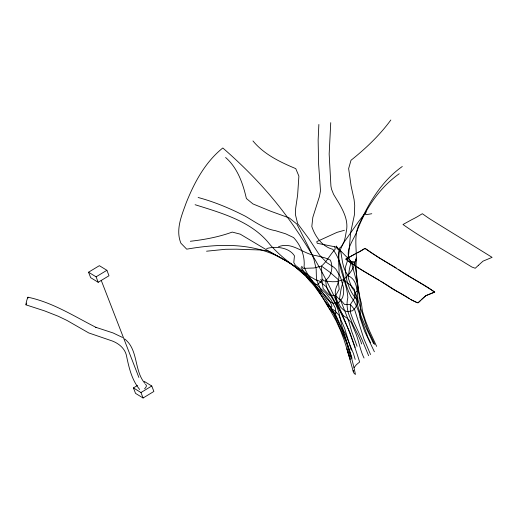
<?xml version="1.0" encoding="UTF-8"?>
<svg xmlns="http://www.w3.org/2000/svg" width="518" height="518" viewBox="0 0 518 518"><rect width="100%" height="100%" fill="white"/><g stroke="black" fill="none" stroke-linecap="round" stroke-linejoin="round"><path stroke-width="0.78" d="M355.613 259.168C355.147 267.288 349.469 274.404 343.583 279.616L341.122 288.914L339.51 298.595L344.502 304.454L350.375 304.435L354.603 309.615L363.824 338.63L370.551 354.552M356.112 257.983L356.203 260.399L355.613 261.221L354.474 261.843L351.178 261.577L340.714 250.906L337.121 248.763L336.551 245.998M318.868 124.469L318.143 140.087L318.57 163.565L320.506 190.799L319.457 196.439L312.82 217.379L311.817 226.534C315.132 236.512 322.099 246.549 332.796 249.307C343.499 263.086 342.761 282.148 351.359 297.19C355.931 303.328 358.339 310.677 360.826 317.838L367.948 337.367L370.519 342.638M330.743 122.669L329.163 154.04L330.924 186.111L331.507 189.128L333.553 194.295L338.707 202.752C343.531 211.202 348.31 220.435 346.49 230.51C345.13 236.694 345.04 244.269 339.322 248.316C336.033 265.307 346.859 280.911 347.831 297.727C345.985 305.076 347.623 312.568 350.841 319.353C353.645 327.913 359.181 335.301 361.655 343.978M354.131 367.592L356.332 364.75L359.621 362.024C344.755 313.597 322.416 267.456 293.564 225.816A150.893 54.319 56.2 0 0 277.37 204.183C261.02 183.767 242.521 165.145 222.798 147.98C205.206 162.108 194.321 182.44 186.117 203.062C181.572 215.689 175.408 229.908 180.905 243.207L186.713 249.171C211.376 244.878 237.212 243.123 261.571 250.09A150.867 124.275 -58.5 0 1 282.504 258.709C324.449 282.09 346.231 329.183 355.445 374.462L354.403 373.64A17.359 8.34 -21.2 0 1 353.224 370.299M390.837 120.008C379.636 135.334 365.812 148.452 351.016 160.256L348.633 168.577L351.1 185.884L354.053 199.398L354.713 205.368L354.396 214.931L350.667 232.478L348.782 253.574L347.228 261.512L345.176 267.91L346.315 278.011C348.148 285.917 351.236 293.894 357.103 299.708M420.836 300.252L418.201 302.726L416.278 302.311L410.521 299.346M421.361 299.669L425.692 295.817L434.803 292.016C414.135 279.124 393.143 266.543 372.487 253.535A529.493 254.273 -21.2 0 1 366.867 249.65L365.041 248.368L359.842 251.495A71.801 34.479 -21.2 0 1 358.003 252.499A47.662 22.889 -21.2 0 1 354.888 254.092M402.292 166.498C382.634 180.406 369.826 200.99 360.055 222.513C353.464 234.084 356.649 247.785 356.371 260.412C354.862 275.615 359.071 290.475 360.522 305.497L359.893 317.269L364.568 331.131L374.378 351.774M399.255 173.718C379.448 187.84 365.604 208.424 357.051 230.957L356.954 231.183C353.464 240.689 343.635 251.308 350.718 261.46L353.354 262.885L354.675 262.71C357.472 276.029 357.569 290.106 361.422 303.36L362.445 311.201L365.54 320.869L369.489 330.86L376.644 346.387M88.539 272.209L99.352 265.676L106.889 270.292L109 275.744L98.193 282.284L90.656 277.667L88.539 272.209L96.083 276.826L98.193 282.284M96.083 276.826L106.889 270.292M144.231 381.384L151.768 386.001L153.885 391.453L143.078 397.992L135.541 393.376L133.424 387.917L137.477 385.47M133.424 387.917L140.961 392.534L151.768 386.001M357.679 252.667L358.942 251.988A63.546 30.517 -21.2 0 0 360.683 251.023L364.776 248.536L365.954 249.009L379.299 257.99L396.179 267.89M354.577 254.247L345.992 258.994L348.394 261.156L358.139 267.767A381.533 183.223 -21.2 0 0 364.05 271.432L379.7 280.588M355.18 253.949L345.7 259.168C360.942 270.519 378.121 279.085 393.933 289.426L411.752 300.142L417.942 302.913L425.42 295.985A7.925 3.807 -21.2 0 1 427.227 295.053L434.518 292.165C423.42 283.365 409.738 277.978 398.316 269.386M266.647 248.543C275.693 245.933 289.173 247.384 294.451 255.84L293.79 262.594L295.461 265.384L310.198 276.599L315.935 279.96L319.418 281.073L326.327 286.849L330.4 293.415L338.196 308.132L343.538 315.773L347.274 318.279L351.236 322.5L355.044 331.572C358.825 340.119 359.868 349.631 364.037 358.029M278.522 246.743C292.43 241.226 303.101 254.286 316.213 255.659L324.922 257.867L330.342 260.088C333.365 266.634 331.773 275.57 325.951 280.083C324.98 290.579 333.974 298.769 337.38 308.255C340.883 316.414 340.067 325.369 345.059 333.093L353.483 353.632L355.18 359.369M344.425 230.27L336.94 232.381L316.763 241.628L317.191 243.279L337.095 247.228L339.549 250.207C336.978 261.661 341.168 273.517 337.425 284.796C334.654 289.562 334.609 295.279 336.959 300.239L340.702 307.239L344.036 310.366L347.261 311.732L352.434 310.8C359.473 305.575 358.08 295.849 356.617 288.351C355.918 283.003 353.574 278.315 348.62 275.99C342.094 268.913 342.45 258.586 340.345 249.728L343.078 243.609L358.417 221.834L366.155 211.758L365.358 214.245L366.252 214.659L371.782 213.727M190.346 241.271C204.584 239.633 218.751 236.998 232.252 232.09L240.222 234.149L268.602 251.081L288.558 262.205L294.593 266.394L306.229 276.593L314.646 286.376L320.04 293.907C324.954 300.291 327.635 308.527 334.181 313.571L335.929 313.448L335.321 308.061L330.97 299.682L325.9 293.266L303.153 272.844L296.756 267.722L289.84 262.989L270.053 251.929L267.45 250.835L261.525 250.019L236.499 249.19L225.641 249.281L206.552 251.204M195.098 204.714C221.71 213.105 251.722 221.303 269.697 244.218L269.826 244.412C278.846 254.701 289.73 263.286 301.036 270.83L302.402 270.649L308.773 276.088L321.108 293.68M198.135 197.494C214.491 201.858 230.173 208.489 245.221 216.155C254.927 221.743 264.044 228.781 275.401 230.659L285.651 233.812L293.576 237.568C300.835 245.325 305.115 255.989 304.072 266.679C307.096 275.188 313.39 281.986 318.039 289.62M27.959 297.209C52.771 302.454 73.951 316.187 96.108 327.421L95.804 327.298L113.047 332.938L122.539 337.477M25.965 304.849L44.574 310.884L58.275 316.258L66.99 320.454L88.759 332.938L110.269 340.3C118.072 342.689 125.434 348.297 126.709 356.824C129.105 368.324 132.019 380.264 139.692 389.51M380.827 281.274L393.641 289.614L400.531 293.317A174.961 84.02 -21.2 0 1 406.96 297.054L409.291 298.556M124.663 338.947C138.565 349.773 133.825 370.493 144.904 383.359M252.965 140.941C264.025 154.429 280.05 162.024 295.778 168.641L298.892 176.126L297.63 194.988L295.668 208.262L295.364 214.381L297.617 223.556L308.922 238.817L319.593 255.16L326.748 262.594L333.903 267.288L335.988 269.308L340.481 277.098L343.674 288.222L343.615 293.557L342.54 297.74L338.85 302.48L333.424 303.257L330.018 301.78L326.554 298.575L320.506 289.173L316.997 280.795L316.407 277.875L316.174 268.991L313.766 258.683L309.822 249.579L296.82 224.035L289.381 218L270.752 211.247L252.946 203.924L246.387 198.517C242.923 183.417 237.613 168.013 225.608 157.485M301.094 267.45C305.063 272.733 306.934 279.856 313.157 283.495C319.632 290.876 328.975 296.581 331.999 306.352L330.672 307.427L345.946 341.343L350.906 357.53M301.593 266.258L303.341 268.363L314.025 267.987L321.49 266.084L329.96 272.287L338.105 279.448L339.193 289.264L335.716 295.454L336.765 303.885L349.786 332.219L355.147 347.455M320.655 279.429L321.801 281.08L318.136 283.89L316.835 284.609L313.895 284.123L326.191 302.79L330.672 307.427L335.496 314.452L343.745 332.426L352.046 358.229M328.632 304.966L331.384 308.611L334.343 310.36L338.681 314.814L344.671 328.451L351.321 350.233M322.61 279.131L323.633 280.795L332.284 281.747L336.331 281.65L343.583 279.616L351.586 286.214L354.526 289.51L354.306 298.523L350.375 304.435L350.336 312.199L353.503 321.173L362.03 339.717L368.628 355.711M325.239 301.282L336.13 320.875L340.449 330.335L344.12 339.989L349.054 355.62M373.646 343.777C366.025 327.408 356.844 310.735 355.413 292.463L351.696 287.367L348.219 277.913L349.365 269.341L351.178 261.577L357.116 283.365L357.504 290.922L355.413 292.463L367.663 329.506L374.786 344.476M101.198 280.29L138.876 377.441M140.961 392.534L143.078 397.992M357.07 346.296L351.586 331.131L348.62 320.843L341.032 301.301L335.716 295.454L329.39 295.195L323.09 288.532L322.177 281.902L321.49 266.084C327.098 261.24 330.264 254.39 335.282 249.041L334.602 246.296M346.84 348.763L350.22 359.343L347.183 349.695L353.289 371.535M145.26 384.596A3.95 1.904 -39.6 0 1 144.587 388.778M26.185 304.5A3.95 0.33 -75.1 0 1 26.127 303.134A3.95 0.33 -75.1 0 1 27.48 298.2A3.95 0.33 -75.1 0 1 27.959 298.057M26.69 303.127A3.95 0.33 -75.1 0 1 26.593 303.431M478.315 265.397L475.239 268.259L471.911 267.048L464.257 262.399A174.961 84.02 -21.2 0 0 457.828 258.663C439.484 247.436 420.577 236.953 402.991 224.508L412.186 219.438A47.662 22.889 -21.2 0 0 415.3 217.845A71.801 34.479 -21.2 0 0 417.139 216.841L422.338 213.714L424.164 214.996A529.493 254.273 -21.2 0 0 429.785 218.881C450.459 231.844 471.425 244.477 492.1 257.355L482.99 261.163L478.315 265.397"/></g></svg>
